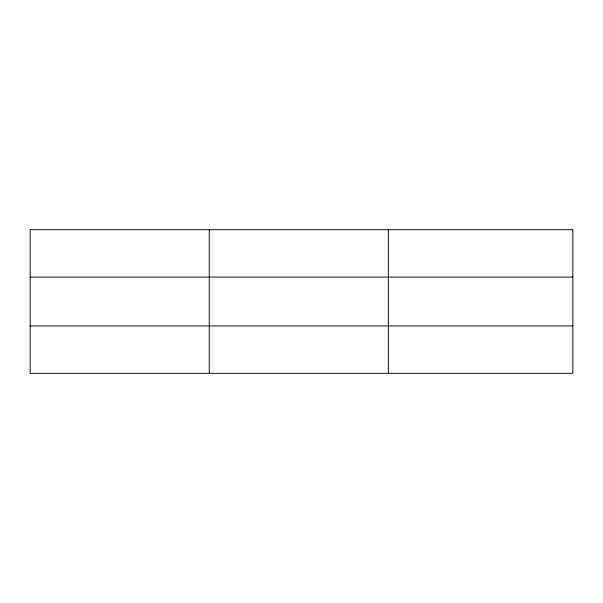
<?xml version="1.0" encoding="UTF-8"?>
<svg xmlns="http://www.w3.org/2000/svg" width="603" height="603" viewBox="0 0 603 603"><rect width="100%" height="100%" fill="white"/><g stroke="black" fill="none" stroke-linecap="round" stroke-linejoin="round"><path stroke-width="0.9" d="M209.241 229.69L209.241 373.31M388.332 229.69L388.332 373.31M572.85 325.914L572.85 373.31L30.15 373.31L30.15 229.69L572.85 229.69L572.85 325.914L30.15 325.914M30.15 277.086L572.85 277.086"/></g></svg>
